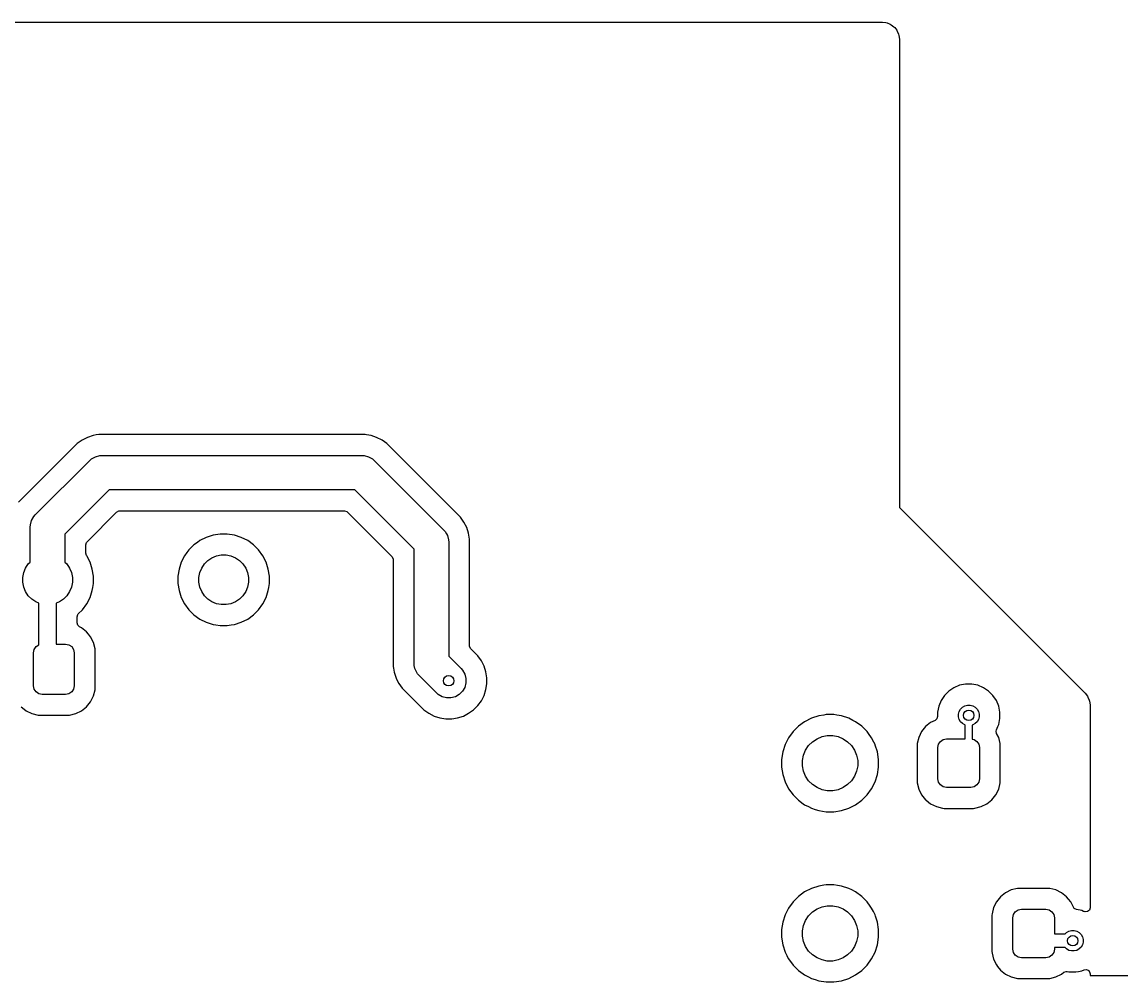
# Model space of a CAD drawing. Header units: inches. Extents: x 1.32 to 5.22, y -7.01 to -1.14.
# Drawn here: x 2.626 to 3.875, y -2.232 to -1.142 of the extents above; entities that cross this region are included whole.
import ezdxf

# ---------------------------------------------------------------- set-up
doc = ezdxf.new("R2010")
doc.units = ezdxf.units.IN
doc.header["$MEASUREMENT"] = 0
doc.layers.add('B.Cu', color=153, linetype='CONTINUOUS', true_color=0x4d7fc4)

msp = doc.modelspace()

# ---------------------------------------------------------------- linework, layer by layer
at = {"layer": 'B.Cu', "linetype": 'CONTINUOUS'}
for p, q in [((2.4411, -1.1418), (3.6022, -1.1418)), ((3.6022, -1.1418), (3.6028, -1.1418)), ((3.6028, -1.1418), (3.6068, -1.1423)), ((3.6068, -1.1423), (3.6081, -1.1426)), ((3.6081, -1.1426), (3.6116, -1.1441)), ((3.6116, -1.1441), (3.6127, -1.1448)), ((3.6127, -1.1448), (3.6158, -1.1471)), ((3.6158, -1.1471), (3.6167, -1.148)), ((3.6167, -1.148), (3.619, -1.1511)), ((3.619, -1.1511), (3.6197, -1.1522)), ((3.6197, -1.1522), (3.6211, -1.1557)), ((3.6211, -1.1557), (3.6215, -1.157)), ((3.6215, -1.157), (3.622, -1.1611)), ((3.622, -1.1611), (3.622, -1.1617)), ((3.622, -1.1617), (3.622, -1.6929)), ((2.7064, -1.6113), (2.6999, -1.6134)), ((2.7098, -1.6107), (2.7064, -1.6113)), ((2.7131, -1.6102), (2.7098, -1.6107)), ((2.7199, -1.6102), (2.7131, -1.6102)), ((3.0152, -1.6102), (2.7199, -1.6102)), ((3.0168, -1.6105), (3.0152, -1.6102)), ((3.022, -1.6113), (3.0168, -1.6105)), ((3.0284, -1.6134), (3.022, -1.6113)), ((3.022, -1.6113), (3.022, -1.6113)), ((3.022, -1.6113), (3.022, -1.6113)), ((2.6883, -1.6205), (2.6217, -1.6871)), ((2.6907, -1.6188), (2.6883, -1.6205)), ((2.6883, -1.6205), (2.6883, -1.6205)), ((2.6883, -1.6205), (2.6883, -1.6205)), ((2.6938, -1.6165), (2.6907, -1.6188)), ((2.6999, -1.6134), (2.6938, -1.6165)), ((3.0345, -1.6165), (3.0284, -1.6134)), ((3.04, -1.6205), (3.0345, -1.6165)), ((3.1188, -1.6992), (3.04, -1.6205)), ((2.7046, -1.6379), (2.709, -1.6354)), ((2.709, -1.6354), (2.714, -1.634)), ((2.714, -1.634), (2.7165, -1.6339)), ((2.714, -1.634), (2.714, -1.634)), ((2.7165, -1.6339), (3.0118, -1.6339)), ((3.0118, -1.6339), (3.0144, -1.634)), ((3.0144, -1.634), (3.0144, -1.634)), ((3.0144, -1.634), (3.0193, -1.6354)), ((3.0193, -1.6354), (3.0238, -1.6379)), ((2.6408, -1.7014), (2.7026, -1.6396)), ((2.7026, -1.6396), (2.7046, -1.6379)), ((2.7046, -1.6379), (2.7046, -1.6379)), ((3.0238, -1.6379), (3.0238, -1.6379)), ((3.0238, -1.6379), (3.0257, -1.6396)), ((3.0257, -1.6396), (3.1045, -1.7184)), ((2.7247, -1.6732), (2.6744, -1.7235)), ((3.0037, -1.6732), (2.7247, -1.6732)), ((3.0709, -1.7404), (3.0037, -1.6732)), ((2.6995, -1.7319), (2.7331, -1.6983)), ((2.7331, -1.6983), (2.7355, -1.697)), ((2.7355, -1.697), (2.7365, -1.6969)), ((2.7365, -1.6969), (2.9918, -1.6969)), ((2.9918, -1.6969), (2.9945, -1.6976)), ((2.9945, -1.6976), (2.9953, -1.6983)), ((2.9953, -1.6983), (3.0458, -1.7488)), ((3.622, -1.6929), (3.8326, -1.9035)), ((2.6352, -1.7128), (2.6365, -1.7078)), ((2.6365, -1.7078), (2.6391, -1.7034)), ((2.6391, -1.7034), (2.6408, -1.7014)), ((2.6391, -1.7034), (2.6391, -1.7034)), ((3.1236, -1.7041), (3.1188, -1.6992)), ((3.1276, -1.7096), (3.1236, -1.7041)), ((3.1307, -1.7157), (3.1276, -1.7096)), ((2.635, -1.7154), (2.6352, -1.7128)), ((2.635, -1.755), (2.635, -1.7154)), ((2.6352, -1.7128), (2.6352, -1.7128)), ((2.6744, -1.7235), (2.6744, -1.755)), ((2.8506, -1.7232), (2.8426, -1.7245)), ((2.8588, -1.7232), (2.8506, -1.7232)), ((2.8506, -1.7232), (2.8506, -1.7232)), ((2.8669, -1.7245), (2.8588, -1.7232)), ((2.8588, -1.7232), (2.8588, -1.7232)), ((3.1045, -1.7184), (3.1062, -1.7203)), ((3.1062, -1.7203), (3.1062, -1.7203)), ((3.1062, -1.7203), (3.1077, -1.7229)), ((3.1077, -1.7229), (3.1087, -1.7248)), ((3.1328, -1.7221), (3.1307, -1.7157)), ((3.1339, -1.7289), (3.1328, -1.7221)), ((3.1328, -1.7221), (3.1328, -1.7221)), ((2.6981, -1.7353), (2.6988, -1.7327)), ((2.6981, -1.7448), (2.6981, -1.7353)), ((2.6988, -1.7327), (2.6995, -1.7319)), ((2.8209, -1.7355), (2.8151, -1.7413)), ((2.8248, -1.7327), (2.8209, -1.7355)), ((2.8209, -1.7355), (2.8209, -1.7355)), ((2.8209, -1.7355), (2.8209, -1.7355)), ((2.8275, -1.7307), (2.8248, -1.7327)), ((2.8348, -1.727), (2.8275, -1.7307)), ((2.8426, -1.7245), (2.8348, -1.727)), ((2.8747, -1.727), (2.8669, -1.7245)), ((2.8669, -1.7245), (2.8669, -1.7245)), ((2.8669, -1.7245), (2.8669, -1.7245)), ((2.882, -1.7307), (2.8747, -1.727)), ((2.8886, -1.7355), (2.882, -1.7307)), ((2.8944, -1.7413), (2.8886, -1.7355)), ((3.1087, -1.7248), (3.1101, -1.7297)), ((3.1101, -1.7297), (3.1101, -1.7297)), ((3.1101, -1.7297), (3.1102, -1.7323)), ((3.1102, -1.7323), (3.1102, -1.8619)), ((3.1339, -1.8501), (3.1339, -1.7289)), ((2.6981, -1.7451), (2.6981, -1.7448)), ((2.699, -1.7477), (2.6981, -1.7451)), ((2.6992, -1.7479), (2.699, -1.7477)), ((2.7029, -1.7552), (2.6992, -1.7479)), ((2.6992, -1.7479), (2.6992, -1.7479)), ((2.8103, -1.7479), (2.8065, -1.7552)), ((2.813, -1.7442), (2.8103, -1.7479)), ((2.8151, -1.7413), (2.813, -1.7442)), ((2.8151, -1.7413), (2.8151, -1.7413)), ((2.8151, -1.7413), (2.8151, -1.7413)), ((2.8414, -1.7502), (2.8465, -1.7481)), ((2.8465, -1.7481), (2.8519, -1.747)), ((2.8519, -1.747), (2.8575, -1.747)), ((2.8575, -1.747), (2.863, -1.7481)), ((2.863, -1.7481), (2.8681, -1.7502)), ((2.8992, -1.7479), (2.8944, -1.7413)), ((2.9029, -1.7552), (2.8992, -1.7479)), ((3.0458, -1.7488), (3.0471, -1.7512)), ((3.0709, -1.8701), (3.0709, -1.7404)), ((2.6297, -1.7618), (2.6328, -1.7572)), ((2.6328, -1.7572), (2.635, -1.755)), ((2.6744, -1.755), (2.6766, -1.7572)), ((2.6766, -1.7572), (2.6797, -1.7618)), ((2.7054, -1.763), (2.7029, -1.7552)), ((2.8065, -1.7552), (2.804, -1.763)), ((2.8297, -1.7618), (2.8328, -1.7572)), ((2.8328, -1.7572), (2.8367, -1.7533)), ((2.8367, -1.7533), (2.8414, -1.7502)), ((2.8681, -1.7502), (2.8727, -1.7533)), ((2.8727, -1.7533), (2.8766, -1.7572)), ((2.8766, -1.7572), (2.8797, -1.7618)), ((2.9054, -1.763), (2.9029, -1.7552)), ((3.0471, -1.7512), (3.0472, -1.7523)), ((3.0472, -1.7523), (3.0472, -1.8667)), ((2.6265, -1.7724), (2.6276, -1.767)), ((2.6265, -1.778), (2.6265, -1.7724)), ((2.6276, -1.767), (2.6297, -1.7618)), ((2.6797, -1.7618), (2.6819, -1.767)), ((2.6819, -1.767), (2.6829, -1.7724)), ((2.6829, -1.7724), (2.6829, -1.778)), ((2.7067, -1.7711), (2.7054, -1.763)), ((2.7054, -1.763), (2.7054, -1.763)), ((2.7067, -1.7793), (2.7067, -1.7711)), ((2.804, -1.763), (2.8027, -1.7711)), ((2.8027, -1.7711), (2.8027, -1.7793)), ((2.8265, -1.7724), (2.8276, -1.767)), ((2.8265, -1.778), (2.8265, -1.7724)), ((2.8276, -1.767), (2.8297, -1.7618)), ((2.8797, -1.7618), (2.8819, -1.767)), ((2.8819, -1.767), (2.8829, -1.7724)), ((2.8829, -1.7724), (2.8829, -1.778)), ((2.9067, -1.7711), (2.9054, -1.763)), ((2.9054, -1.763), (2.9054, -1.763)), ((2.9067, -1.7793), (2.9067, -1.7711)), ((2.6276, -1.7834), (2.6265, -1.778)), ((2.6297, -1.7886), (2.6276, -1.7834)), ((2.6819, -1.7834), (2.6797, -1.7886)), ((2.6829, -1.778), (2.6819, -1.7834)), ((2.7054, -1.7874), (2.706, -1.7838)), ((2.706, -1.7838), (2.7067, -1.7793)), ((2.8027, -1.7793), (2.804, -1.7874)), ((2.8276, -1.7834), (2.8265, -1.778)), ((2.8297, -1.7886), (2.8276, -1.7834)), ((2.8819, -1.7834), (2.8797, -1.7886)), ((2.8829, -1.778), (2.8819, -1.7834)), ((2.9054, -1.7874), (2.906, -1.7838)), ((2.906, -1.7838), (2.9067, -1.7793)), ((2.6328, -1.7932), (2.6297, -1.7886)), ((2.6367, -1.7971), (2.6328, -1.7932)), ((2.6414, -1.8002), (2.6367, -1.7971)), ((2.6727, -1.7971), (2.6681, -1.8002)), ((2.6766, -1.7932), (2.6727, -1.7971)), ((2.6797, -1.7886), (2.6766, -1.7932)), ((2.6992, -1.8024), (2.7029, -1.7952)), ((2.7029, -1.7952), (2.7054, -1.7874)), ((2.804, -1.7874), (2.804, -1.7874)), ((2.804, -1.7874), (2.8065, -1.7952)), ((2.8065, -1.7952), (2.8103, -1.8024)), ((2.8328, -1.7932), (2.8297, -1.7886)), ((2.8367, -1.7971), (2.8328, -1.7932)), ((2.8414, -1.8002), (2.8367, -1.7971)), ((2.8727, -1.7971), (2.8681, -1.8002)), ((2.8766, -1.7932), (2.8727, -1.7971)), ((2.8797, -1.7886), (2.8766, -1.7932)), ((2.8992, -1.8024), (2.9029, -1.7952)), ((2.9029, -1.7952), (2.9054, -1.7874)), ((2.6449, -1.8017), (2.6414, -1.8002)), ((2.6449, -1.849), (2.6449, -1.8017)), ((2.6681, -1.8002), (2.6646, -1.8017)), ((2.6646, -1.8017), (2.6646, -1.8482)), ((2.6896, -1.8138), (2.6944, -1.8091)), ((2.6944, -1.8091), (2.6992, -1.8024)), ((2.8103, -1.8024), (2.8151, -1.8091)), ((2.8151, -1.8091), (2.8209, -1.8149)), ((2.8465, -1.8023), (2.8414, -1.8002)), ((2.8519, -1.8034), (2.8465, -1.8023)), ((2.8575, -1.8034), (2.8519, -1.8034)), ((2.863, -1.8023), (2.8575, -1.8034)), ((2.8681, -1.8002), (2.863, -1.8023)), ((2.8886, -1.8149), (2.8944, -1.8091)), ((2.8944, -1.8091), (2.8992, -1.8024)), ((2.6882, -1.8173), (2.689, -1.8146)), ((2.6882, -1.8241), (2.6882, -1.8173)), ((2.689, -1.8146), (2.6896, -1.8138)), ((2.8209, -1.8149), (2.8275, -1.8197)), ((2.8275, -1.8197), (2.8348, -1.8234)), ((2.8348, -1.8234), (2.8426, -1.8259)), ((2.8669, -1.8259), (2.8747, -1.8234)), ((2.8747, -1.8234), (2.882, -1.8197)), ((2.882, -1.8197), (2.8886, -1.8149)), ((2.6889, -1.8266), (2.6882, -1.8241)), ((2.6909, -1.8285), (2.6889, -1.8266)), ((2.6933, -1.8297), (2.6909, -1.8285)), ((2.699, -1.8343), (2.6933, -1.8297)), ((2.7012, -1.837), (2.699, -1.8343)), ((2.8426, -1.8259), (2.8456, -1.8264)), ((2.8456, -1.8264), (2.8506, -1.8272)), ((2.8506, -1.8272), (2.8506, -1.8272)), ((2.8506, -1.8272), (2.8588, -1.8272)), ((2.8588, -1.8272), (2.8633, -1.8265)), ((2.8633, -1.8265), (2.8669, -1.8259)), ((2.6646, -1.8482), (2.6752, -1.8482)), ((2.6752, -1.8482), (2.679, -1.849)), ((2.7036, -1.8399), (2.7012, -1.837)), ((2.7068, -1.8465), (2.7036, -1.8399)), ((2.7086, -1.8535), (2.7068, -1.8465)), ((2.6388, -1.8581), (2.6395, -1.8543)), ((2.6388, -1.8955), (2.6388, -1.8581)), ((2.6395, -1.8543), (2.6417, -1.8511)), ((2.6417, -1.8511), (2.6449, -1.849)), ((2.6449, -1.849), (2.6449, -1.849)), ((2.679, -1.849), (2.6822, -1.8511)), ((2.6822, -1.8511), (2.6843, -1.8543)), ((2.6843, -1.8543), (2.685, -1.8581)), ((2.685, -1.8581), (2.685, -1.8955)), ((2.7087, -1.8552), (2.7086, -1.8535)), ((2.7087, -1.8984), (2.7087, -1.8552)), ((3.134, -1.8511), (3.1339, -1.8501)), ((3.1353, -1.8536), (3.134, -1.8511)), ((3.1433, -1.8615), (3.1353, -1.8536)), ((3.0472, -1.8667), (3.0472, -1.8735)), ((3.0472, -1.8735), (3.0475, -1.8754)), ((3.071, -1.8726), (3.0709, -1.8701)), ((3.0719, -1.876), (3.071, -1.8726)), ((3.071, -1.8726), (3.071, -1.8726)), ((3.1102, -1.8619), (3.1242, -1.8758)), ((3.1473, -1.8671), (3.1433, -1.8615)), ((3.1504, -1.8731), (3.1473, -1.8671)), ((3.1525, -1.8796), (3.1504, -1.8731)), ((3.0475, -1.8754), (3.0483, -1.8802)), ((3.0483, -1.8802), (3.0504, -1.8867)), ((3.0724, -1.8776), (3.0719, -1.876)), ((3.0749, -1.8821), (3.0724, -1.8776)), ((3.0766, -1.884), (3.0749, -1.8821)), ((3.0749, -1.8821), (3.0749, -1.8821)), ((3.0963, -1.9037), (3.0766, -1.884)), ((3.1242, -1.8758), (3.1259, -1.8778)), ((3.1259, -1.8778), (3.1284, -1.8822)), ((3.1284, -1.8822), (3.1298, -1.8872)), ((3.1536, -1.8864), (3.1525, -1.8796)), ((2.6395, -1.8992), (2.6388, -1.8955)), ((2.685, -1.8955), (2.6843, -1.8992)), ((2.7086, -1.9), (2.7087, -1.8984)), ((3.0504, -1.8867), (3.0534, -1.8927)), ((3.0534, -1.8927), (3.0535, -1.8928)), ((3.0535, -1.8928), (3.0575, -1.8983)), ((3.0575, -1.8983), (3.082, -1.9228)), ((3.1284, -1.8973), (3.1259, -1.9017)), ((3.1298, -1.8923), (3.1284, -1.8973)), ((3.1298, -1.8872), (3.1298, -1.8923)), ((3.1525, -1.8999), (3.1536, -1.8932)), ((3.1536, -1.8932), (3.1536, -1.8864)), ((3.684, -1.8977), (3.6782, -1.9016)), ((3.6904, -1.895), (3.684, -1.8977)), ((3.684, -1.8977), (3.684, -1.8977)), ((3.6973, -1.8937), (3.6904, -1.895)), ((3.6904, -1.895), (3.6904, -1.895)), ((3.7043, -1.8937), (3.6973, -1.8937)), ((3.6973, -1.8937), (3.6973, -1.8937)), ((3.7111, -1.895), (3.7043, -1.8937)), ((3.7043, -1.8937), (3.7043, -1.8937)), ((3.7176, -1.8977), (3.7111, -1.895)), ((3.7111, -1.895), (3.7111, -1.895)), ((3.7234, -1.9016), (3.7176, -1.8977)), ((3.7176, -1.8977), (3.7176, -1.8977)), ((2.6417, -1.9024), (2.6395, -1.8992)), ((2.6449, -1.9046), (2.6417, -1.9024)), ((2.6486, -1.9053), (2.6449, -1.9046)), ((2.6752, -1.9053), (2.6486, -1.9053)), ((2.679, -1.9046), (2.6752, -1.9053)), ((2.6822, -1.9024), (2.679, -1.9046)), ((2.6843, -1.8992), (2.6822, -1.9024)), ((2.7036, -1.9136), (2.7068, -1.9071)), ((2.7068, -1.9071), (2.7086, -1.9)), ((3.0983, -1.9054), (3.0963, -1.9037)), ((3.1027, -1.908), (3.0983, -1.9054)), ((3.1077, -1.9093), (3.1027, -1.908)), ((3.1128, -1.9093), (3.1077, -1.9093)), ((3.1178, -1.908), (3.1128, -1.9093)), ((3.1222, -1.9054), (3.1178, -1.908)), ((3.1259, -1.9017), (3.1222, -1.9054)), ((3.1473, -1.9125), (3.1504, -1.9064)), ((3.1504, -1.9064), (3.1525, -1.8999)), ((3.6732, -1.9065), (3.6694, -1.9123)), ((3.6782, -1.9016), (3.6732, -1.9065)), ((3.6732, -1.9065), (3.6732, -1.9065)), ((3.6782, -1.9016), (3.6782, -1.9016)), ((3.7283, -1.9065), (3.7234, -1.9016)), ((3.7234, -1.9016), (3.7234, -1.9016)), ((3.7322, -1.9123), (3.7283, -1.9065)), ((3.7283, -1.9065), (3.7283, -1.9065)), ((3.8326, -1.9035), (3.833, -1.9039)), ((3.833, -1.9039), (3.8356, -1.9073)), ((3.8356, -1.9073), (3.8362, -1.9084)), ((3.8362, -1.9084), (3.8377, -1.9119)), ((2.6248, -1.9193), (2.628, -1.9219)), ((2.628, -1.9219), (2.6305, -1.9239)), ((2.6933, -1.9239), (2.699, -1.9193)), ((2.699, -1.9193), (2.7036, -1.9136)), ((3.082, -1.9228), (3.0875, -1.9268)), ((3.1329, -1.9268), (3.1385, -1.9228)), ((3.1385, -1.9228), (3.1433, -1.918)), ((3.1433, -1.918), (3.1473, -1.9125)), ((3.6667, -1.9188), (3.6653, -1.9256)), ((3.6694, -1.9123), (3.6667, -1.9188)), ((3.6667, -1.9188), (3.6667, -1.9188)), ((3.6694, -1.9123), (3.6694, -1.9123)), ((3.6899, -1.9246), (3.6914, -1.9219)), ((3.6914, -1.9219), (3.6936, -1.9198)), ((3.6936, -1.9198), (3.6963, -1.9182)), ((3.6963, -1.9182), (3.6992, -1.9174)), ((3.6992, -1.9174), (3.7023, -1.9174)), ((3.7023, -1.9174), (3.7053, -1.9182)), ((3.7053, -1.9182), (3.708, -1.9198)), ((3.708, -1.9198), (3.7102, -1.9219)), ((3.7102, -1.9219), (3.7117, -1.9246)), ((3.7349, -1.9188), (3.7322, -1.9123)), ((3.7322, -1.9123), (3.7322, -1.9123)), ((3.7362, -1.9256), (3.7349, -1.9188)), ((3.7349, -1.9188), (3.7349, -1.9188)), ((3.8377, -1.9119), (3.838, -1.9131)), ((3.838, -1.9131), (3.8385, -1.9173)), ((3.8385, -1.9173), (3.8386, -1.9179)), ((3.8386, -1.9179), (3.8386, -2.1475)), ((2.6305, -1.9239), (2.637, -1.9271)), ((2.637, -1.9271), (2.6441, -1.9288)), ((2.6441, -1.9288), (2.6441, -1.9288)), ((2.6441, -1.9288), (2.6441, -1.9288)), ((2.6441, -1.9288), (2.6457, -1.929)), ((2.6457, -1.929), (2.6457, -1.929)), ((2.6457, -1.929), (2.6781, -1.929)), ((2.6781, -1.929), (2.6797, -1.9288)), ((2.6781, -1.929), (2.6781, -1.929)), ((2.6797, -1.9288), (2.6868, -1.9271)), ((2.6868, -1.9271), (2.6933, -1.9239)), ((3.0875, -1.9268), (3.0936, -1.9299)), ((3.0936, -1.9299), (3.1001, -1.932)), ((3.1001, -1.932), (3.1068, -1.9331)), ((3.1068, -1.9331), (3.1068, -1.9331)), ((3.1068, -1.9331), (3.1136, -1.9331)), ((3.1136, -1.9331), (3.1204, -1.932)), ((3.1136, -1.9331), (3.1136, -1.9331)), ((3.1204, -1.932), (3.1269, -1.9299)), ((3.1269, -1.9299), (3.1329, -1.9268)), ((3.5221, -1.9324), (3.5144, -1.9363)), ((3.5304, -1.9297), (3.5221, -1.9324)), ((3.5221, -1.9324), (3.5221, -1.9324)), ((3.5361, -1.9288), (3.5304, -1.9297)), ((3.539, -1.9283), (3.5361, -1.9288)), ((3.5476, -1.9283), (3.539, -1.9283)), ((3.5509, -1.9288), (3.5476, -1.9283)), ((3.5562, -1.9297), (3.5509, -1.9288)), ((3.5645, -1.9324), (3.5562, -1.9297)), ((3.5693, -1.9348), (3.5645, -1.9324)), ((3.5645, -1.9324), (3.5645, -1.9324)), ((3.5722, -1.9363), (3.5693, -1.9348)), ((3.6626, -1.9348), (3.6575, -1.9374)), ((3.6646, -1.9331), (3.6626, -1.9348)), ((3.6653, -1.9304), (3.6646, -1.9331)), ((3.6653, -1.9256), (3.6653, -1.9304)), ((3.6891, -1.9276), (3.6899, -1.9246)), ((3.6891, -1.9307), (3.6891, -1.9276)), ((3.6899, -1.9337), (3.6891, -1.9307)), ((3.6914, -1.9363), (3.6899, -1.9337)), ((3.7117, -1.9337), (3.7102, -1.9363)), ((3.7117, -1.9246), (3.7125, -1.9276)), ((3.7125, -1.9307), (3.7117, -1.9337)), ((3.7125, -1.9276), (3.7125, -1.9307)), ((3.7353, -1.9374), (3.7362, -1.9326)), ((3.7362, -1.9326), (3.7362, -1.9256)), ((3.7362, -1.9256), (3.7362, -1.9256)), ((3.7362, -1.9326), (3.7362, -1.9326)), ((3.5013, -1.9475), (3.4961, -1.9546)), ((3.5074, -1.9414), (3.5013, -1.9475)), ((3.5013, -1.9475), (3.5013, -1.9475)), ((3.5144, -1.9363), (3.5074, -1.9414)), ((3.5074, -1.9414), (3.5074, -1.9414)), ((3.5792, -1.9414), (3.5722, -1.9363)), ((3.5722, -1.9363), (3.5722, -1.9363)), ((3.5722, -1.9363), (3.5722, -1.9363)), ((3.5854, -1.9475), (3.5792, -1.9414)), ((3.5792, -1.9414), (3.5792, -1.9414)), ((3.5868, -1.9496), (3.5854, -1.9475)), ((3.5854, -1.9475), (3.5854, -1.9475)), ((3.6472, -1.9476), (3.644, -1.9541)), ((3.6518, -1.9419), (3.6472, -1.9476)), ((3.6575, -1.9374), (3.6518, -1.9419)), ((3.6936, -1.9385), (3.6914, -1.9363)), ((3.6963, -1.94), (3.6936, -1.9385)), ((3.6969, -1.9402), (3.6963, -1.94)), ((3.6969, -1.9559), (3.6969, -1.9402)), ((3.7053, -1.94), (3.7047, -1.9402)), ((3.7047, -1.9402), (3.7047, -1.9562)), ((3.708, -1.9385), (3.7053, -1.94)), ((3.7102, -1.9363), (3.708, -1.9385)), ((3.732, -1.9469), (3.7324, -1.9455)), ((3.7325, -1.9496), (3.732, -1.9469)), ((3.7324, -1.9455), (3.734, -1.9416)), ((3.734, -1.9416), (3.7349, -1.9395)), ((3.7349, -1.9395), (3.7353, -1.9374)), ((3.4961, -1.9546), (3.4922, -1.9623)), ((3.519, -1.9635), (3.5233, -1.9591)), ((3.5233, -1.9591), (3.5285, -1.9557)), ((3.5285, -1.9557), (3.5342, -1.9533)), ((3.5342, -1.9533), (3.5402, -1.9521)), ((3.5402, -1.9521), (3.5464, -1.9521)), ((3.5464, -1.9521), (3.5524, -1.9533)), ((3.5524, -1.9533), (3.5582, -1.9557)), ((3.5582, -1.9557), (3.5633, -1.9591)), ((3.5633, -1.9591), (3.5677, -1.9635)), ((3.5905, -1.9546), (3.5868, -1.9496)), ((3.593, -1.9596), (3.5905, -1.9546)), ((3.5944, -1.9623), (3.593, -1.9596)), ((3.6422, -1.9612), (3.6421, -1.9628)), ((3.644, -1.9541), (3.6422, -1.9612)), ((3.644, -1.9541), (3.644, -1.9541)), ((3.6665, -1.962), (3.6686, -1.9588)), ((3.6686, -1.9588), (3.6718, -1.9567)), ((3.6718, -1.9567), (3.6756, -1.9559)), ((3.6756, -1.9559), (3.6969, -1.9559)), ((3.7047, -1.9562), (3.7069, -1.9567)), ((3.7069, -1.9567), (3.7101, -1.9588)), ((3.7101, -1.9588), (3.7122, -1.962)), ((3.7348, -1.9541), (3.7325, -1.9496)), ((3.7365, -1.9612), (3.7348, -1.9541)), ((3.7366, -1.9628), (3.7365, -1.9612)), ((3.4895, -1.9706), (3.4882, -1.9791)), ((3.4922, -1.9623), (3.4895, -1.9706)), ((3.4922, -1.9623), (3.4922, -1.9623)), ((3.5132, -1.9743), (3.5155, -1.9686)), ((3.5155, -1.9686), (3.519, -1.9635)), ((3.5677, -1.9635), (3.5711, -1.9686)), ((3.5711, -1.9686), (3.5734, -1.9743)), ((3.5944, -1.9623), (3.5944, -1.9623)), ((3.5946, -1.9628), (3.5944, -1.9623)), ((3.5947, -1.9631), (3.5946, -1.9628)), ((3.5971, -1.9706), (3.5947, -1.9631)), ((3.5984, -1.9791), (3.5971, -1.9706)), ((3.6421, -1.9628), (3.6421, -2.0041)), ((3.6657, -1.9657), (3.6665, -1.962)), ((3.6657, -2.0012), (3.6657, -1.9657)), ((3.7122, -1.962), (3.713, -1.9657)), ((3.713, -1.9657), (3.713, -2.0012)), ((3.7366, -2.0041), (3.7366, -1.9628)), ((3.4882, -1.9791), (3.4882, -1.9878)), ((3.512, -1.9804), (3.5132, -1.9743)), ((3.512, -1.9866), (3.512, -1.9804)), ((3.5734, -1.9743), (3.5747, -1.9804)), ((3.5747, -1.9804), (3.5747, -1.9866)), ((3.5984, -1.9878), (3.5984, -1.9791)), ((3.4882, -1.9878), (3.4895, -1.9964)), ((3.4895, -1.9964), (3.4922, -2.0046)), ((3.5132, -1.9926), (3.512, -1.9866)), ((3.5155, -1.9983), (3.5132, -1.9926)), ((3.519, -2.0034), (3.5155, -1.9983)), ((3.5711, -1.9983), (3.5677, -2.0034)), ((3.5734, -1.9926), (3.5711, -1.9983)), ((3.5747, -1.9866), (3.5734, -1.9926)), ((3.5944, -2.0046), (3.5971, -1.9964)), ((3.5971, -1.9964), (3.5984, -1.9878)), ((3.4922, -2.0046), (3.4922, -2.0046)), ((3.4922, -2.0046), (3.4961, -2.0124)), ((3.5233, -2.0078), (3.519, -2.0034)), ((3.5285, -2.0112), (3.5233, -2.0078)), ((3.5633, -2.0078), (3.5582, -2.0112)), ((3.5677, -2.0034), (3.5633, -2.0078)), ((3.5905, -2.0124), (3.5944, -2.0046)), ((3.6421, -2.0041), (3.6422, -2.0057)), ((3.6422, -2.0057), (3.644, -2.0128)), ((3.6665, -2.0049), (3.6657, -2.0012)), ((3.6686, -2.0081), (3.6665, -2.0049)), ((3.6718, -2.0103), (3.6686, -2.0081)), ((3.6756, -2.011), (3.6718, -2.0103)), ((3.7031, -2.011), (3.6756, -2.011)), ((3.7069, -2.0103), (3.7031, -2.011)), ((3.7101, -2.0081), (3.7069, -2.0103)), ((3.7122, -2.0049), (3.7101, -2.0081)), ((3.713, -2.0012), (3.7122, -2.0049)), ((3.7348, -2.0128), (3.7365, -2.0057)), ((3.7365, -2.0057), (3.7366, -2.0041)), ((3.4961, -2.0124), (3.5013, -2.0194)), ((3.5013, -2.0194), (3.5013, -2.0194)), ((3.5013, -2.0194), (3.5074, -2.0255)), ((3.5342, -2.0136), (3.5285, -2.0112)), ((3.5402, -2.0148), (3.5342, -2.0136)), ((3.5464, -2.0148), (3.5402, -2.0148)), ((3.5524, -2.0136), (3.5464, -2.0148)), ((3.5582, -2.0112), (3.5524, -2.0136)), ((3.5792, -2.0255), (3.5854, -2.0194)), ((3.5854, -2.0194), (3.5905, -2.0124)), ((3.644, -2.0128), (3.644, -2.0128)), ((3.644, -2.0128), (3.6472, -2.0193)), ((3.6472, -2.0193), (3.6472, -2.0193)), ((3.6472, -2.0193), (3.6472, -2.0193)), ((3.6472, -2.0193), (3.6473, -2.0194)), ((3.6473, -2.0194), (3.6518, -2.025)), ((3.727, -2.025), (3.7315, -2.0193)), ((3.7315, -2.0193), (3.7348, -2.0128)), ((3.5074, -2.0255), (3.5074, -2.0255)), ((3.5074, -2.0255), (3.5129, -2.0296)), ((3.5129, -2.0296), (3.5144, -2.0306)), ((3.5144, -2.0306), (3.5187, -2.0328)), ((3.5187, -2.0328), (3.5221, -2.0346)), ((3.5221, -2.0346), (3.5221, -2.0346)), ((3.5221, -2.0346), (3.5263, -2.0359)), ((3.5263, -2.0359), (3.5304, -2.0372)), ((3.5562, -2.0372), (3.5645, -2.0346)), ((3.5645, -2.0346), (3.5722, -2.0306)), ((3.5722, -2.0306), (3.5792, -2.0255)), ((3.6518, -2.025), (3.6524, -2.0255)), ((3.6524, -2.0255), (3.6575, -2.0296)), ((3.6575, -2.0296), (3.664, -2.0328)), ((3.664, -2.0328), (3.671, -2.0346)), ((3.671, -2.0346), (3.671, -2.0346)), ((3.671, -2.0346), (3.671, -2.0346)), ((3.671, -2.0346), (3.6727, -2.0347)), ((3.6727, -2.0347), (3.6727, -2.0347)), ((3.6727, -2.0347), (3.7061, -2.0347)), ((3.7061, -2.0347), (3.7077, -2.0346)), ((3.7061, -2.0347), (3.7061, -2.0347)), ((3.7077, -2.0346), (3.7148, -2.0328)), ((3.7148, -2.0328), (3.7213, -2.0296)), ((3.7213, -2.0296), (3.727, -2.025)), ((3.5304, -2.0372), (3.539, -2.0386)), ((3.539, -2.0386), (3.539, -2.0386)), ((3.539, -2.0386), (3.5476, -2.0386)), ((3.5476, -2.0386), (3.5562, -2.0372)), ((3.5476, -2.0386), (3.5476, -2.0386)), ((3.5304, -2.123), (3.5221, -2.1257)), ((3.5361, -2.1221), (3.5304, -2.123)), ((3.539, -2.1216), (3.5361, -2.1221)), ((3.5476, -2.1216), (3.539, -2.1216)), ((3.5519, -2.1223), (3.5476, -2.1216)), ((3.5562, -2.123), (3.5519, -2.1223)), ((3.5645, -2.1257), (3.5562, -2.123)), ((3.5074, -2.1347), (3.5013, -2.1409)), ((3.5144, -2.1296), (3.5074, -2.1347)), ((3.5074, -2.1347), (3.5074, -2.1347)), ((3.5221, -2.1257), (3.5144, -2.1296)), ((3.5221, -2.1257), (3.5221, -2.1257)), ((3.5679, -2.1274), (3.5645, -2.1257)), ((3.5645, -2.1257), (3.5645, -2.1257)), ((3.5722, -2.1296), (3.5679, -2.1274)), ((3.5792, -2.1347), (3.5722, -2.1296)), ((3.5722, -2.1296), (3.5722, -2.1296)), ((3.5722, -2.1296), (3.5722, -2.1296)), ((3.5854, -2.1409), (3.5792, -2.1347)), ((3.5792, -2.1347), (3.5792, -2.1347)), ((3.7368, -2.1352), (3.7323, -2.1409)), ((3.7425, -2.1307), (3.7368, -2.1352)), ((3.749, -2.1274), (3.7425, -2.1307)), ((3.7561, -2.1257), (3.749, -2.1274)), ((3.749, -2.1274), (3.749, -2.1274)), ((3.7573, -2.1256), (3.7561, -2.1257)), ((3.7577, -2.1256), (3.7573, -2.1256)), ((3.7911, -2.1256), (3.7577, -2.1256)), ((3.7915, -2.1256), (3.7911, -2.1256)), ((3.7927, -2.1257), (3.7915, -2.1256)), ((3.7998, -2.1274), (3.7927, -2.1257)), ((3.7927, -2.1257), (3.7927, -2.1257)), ((3.8063, -2.1307), (3.7998, -2.1274)), ((3.7998, -2.1274), (3.7998, -2.1274)), ((3.808, -2.132), (3.8063, -2.1307)), ((3.8063, -2.1307), (3.8063, -2.1307)), ((3.8063, -2.1307), (3.8063, -2.1307)), ((3.812, -2.1352), (3.808, -2.132)), ((3.8141, -2.1379), (3.812, -2.1352)), ((3.4961, -2.1479), (3.4922, -2.1556)), ((3.5013, -2.1409), (3.4961, -2.1479)), ((3.5013, -2.1409), (3.5013, -2.1409)), ((3.5285, -2.149), (3.5342, -2.1466)), ((3.5342, -2.1466), (3.5402, -2.1454)), ((3.5402, -2.1454), (3.5464, -2.1454)), ((3.5464, -2.1454), (3.5524, -2.1466)), ((3.5524, -2.1466), (3.5582, -2.149)), ((3.5889, -2.1457), (3.5854, -2.1409)), ((3.5854, -2.1409), (3.5854, -2.1409)), ((3.5905, -2.1479), (3.5889, -2.1457)), ((3.5925, -2.152), (3.5905, -2.1479)), ((3.729, -2.1474), (3.7273, -2.1545)), ((3.7323, -2.1409), (3.729, -2.1474)), ((3.729, -2.1474), (3.729, -2.1474)), ((3.8166, -2.1409), (3.8141, -2.1379)), ((3.8196, -2.1471), (3.8166, -2.1409)), ((3.8166, -2.1409), (3.8166, -2.1409)), ((3.8166, -2.1409), (3.8166, -2.1409)), ((3.8206, -2.1484), (3.8196, -2.1471)), ((3.8231, -2.1497), (3.8206, -2.1484)), ((3.8386, -2.1475), (3.8378, -2.1502)), ((3.4922, -2.1556), (3.4895, -2.1639)), ((3.4922, -2.1556), (3.4922, -2.1556)), ((3.5155, -2.1619), (3.519, -2.1568)), ((3.519, -2.1568), (3.5233, -2.1524)), ((3.5233, -2.1524), (3.5285, -2.149)), ((3.5582, -2.149), (3.5633, -2.1524)), ((3.5633, -2.1524), (3.5677, -2.1568)), ((3.5677, -2.1568), (3.5711, -2.1619)), ((3.5944, -2.1556), (3.5925, -2.152)), ((3.5949, -2.157), (3.5944, -2.1556)), ((3.5944, -2.1556), (3.5944, -2.1556)), ((3.5971, -2.1639), (3.5949, -2.157)), ((3.7273, -2.1545), (3.7271, -2.1561)), ((3.7271, -2.1561), (3.7271, -2.1974)), ((3.7508, -2.1591), (3.7515, -2.1553)), ((3.7508, -2.1945), (3.7508, -2.1591)), ((3.7515, -2.1553), (3.7537, -2.1521)), ((3.7537, -2.1521), (3.7569, -2.15)), ((3.7569, -2.15), (3.7606, -2.1492)), ((3.7606, -2.1492), (3.7882, -2.1492)), ((3.7882, -2.1492), (3.792, -2.15)), ((3.792, -2.15), (3.7951, -2.1521)), ((3.7951, -2.1521), (3.7973, -2.1553)), ((3.7973, -2.1553), (3.798, -2.1591)), ((3.798, -2.1591), (3.798, -2.1772)), ((3.8292, -2.1509), (3.8231, -2.1497)), ((3.831, -2.1517), (3.8292, -2.1509)), ((3.8292, -2.1509), (3.8292, -2.1509)), ((3.8292, -2.1509), (3.8292, -2.1509)), ((3.8318, -2.152), (3.831, -2.1517)), ((3.833, -2.1523), (3.8318, -2.152)), ((3.8357, -2.152), (3.833, -2.1523)), ((3.8378, -2.1502), (3.8357, -2.152)), ((3.4895, -2.1639), (3.4882, -2.1724)), ((3.4882, -2.1724), (3.4882, -2.1811)), ((3.512, -2.1737), (3.5132, -2.1676)), ((3.5132, -2.1676), (3.5155, -2.1619)), ((3.5711, -2.1619), (3.5734, -2.1676)), ((3.5734, -2.1676), (3.5747, -2.1737)), ((3.5984, -2.1724), (3.5971, -2.1639)), ((3.5984, -2.1811), (3.5984, -2.1724)), ((3.8144, -2.1741), (3.8174, -2.1733)), ((3.8174, -2.1733), (3.8204, -2.1733)), ((3.8204, -2.1733), (3.8234, -2.1741)), ((3.4882, -2.1811), (3.4895, -2.1897)), ((3.512, -2.1799), (3.512, -2.1737)), ((3.5132, -2.1859), (3.512, -2.1799)), ((3.5155, -2.1916), (3.5132, -2.1859)), ((3.5734, -2.1859), (3.5711, -2.1916)), ((3.5747, -2.1799), (3.5734, -2.1859)), ((3.5747, -2.1737), (3.5747, -2.1799)), ((3.5971, -2.1897), (3.5984, -2.1811)), ((3.798, -2.1772), (3.8102, -2.1772)), ((3.8102, -2.1772), (3.8117, -2.1757)), ((3.8117, -2.1757), (3.8144, -2.1741)), ((3.8234, -2.1741), (3.8261, -2.1757)), ((3.8261, -2.1757), (3.8283, -2.1778)), ((3.8283, -2.1778), (3.8298, -2.1805)), ((3.8298, -2.1805), (3.8306, -2.1835)), ((3.8306, -2.1835), (3.8306, -2.1866)), ((3.4895, -2.1897), (3.4922, -2.1979)), ((3.4922, -2.1979), (3.4922, -2.1979)), ((3.4922, -2.1979), (3.4942, -2.2018)), ((3.519, -2.1968), (3.5155, -2.1916)), ((3.5233, -2.2011), (3.519, -2.1968)), ((3.5677, -2.1968), (3.5633, -2.2011)), ((3.5711, -2.1916), (3.5677, -2.1968)), ((3.5905, -2.2057), (3.5944, -2.1979)), ((3.5944, -2.1979), (3.5971, -2.1897)), ((3.7271, -2.1974), (3.7273, -2.199)), ((3.7515, -2.1983), (3.7508, -2.1945)), ((3.7537, -2.2014), (3.7515, -2.1983)), ((3.7973, -2.1983), (3.7951, -2.2014)), ((3.798, -2.1945), (3.7973, -2.1983)), ((3.8102, -2.1929), (3.798, -2.1929)), ((3.798, -2.1929), (3.798, -2.1945)), ((3.8117, -2.1944), (3.8102, -2.1929)), ((3.8144, -2.196), (3.8117, -2.1944)), ((3.8174, -2.1967), (3.8144, -2.196)), ((3.8204, -2.1967), (3.8174, -2.1967)), ((3.8234, -2.196), (3.8204, -2.1967)), ((3.8261, -2.1944), (3.8234, -2.196)), ((3.8283, -2.1922), (3.8261, -2.1944)), ((3.8298, -2.1896), (3.8283, -2.1922)), ((3.8306, -2.1866), (3.8298, -2.1896)), ((3.4942, -2.2018), (3.4958, -2.2051)), ((3.4958, -2.2051), (3.4961, -2.2057)), ((3.4961, -2.2057), (3.5013, -2.2127)), ((3.5285, -2.2045), (3.5233, -2.2011)), ((3.5342, -2.2069), (3.5285, -2.2045)), ((3.5402, -2.2081), (3.5342, -2.2069)), ((3.5464, -2.2081), (3.5402, -2.2081)), ((3.5524, -2.2069), (3.5464, -2.2081)), ((3.5582, -2.2045), (3.5524, -2.2069)), ((3.5633, -2.2011), (3.5582, -2.2045)), ((3.5854, -2.2127), (3.5905, -2.2057)), ((3.7273, -2.199), (3.729, -2.2061)), ((3.729, -2.2061), (3.729, -2.2061)), ((3.729, -2.2061), (3.7323, -2.2126)), ((3.7569, -2.2036), (3.7537, -2.2014)), ((3.7606, -2.2043), (3.7569, -2.2036)), ((3.7882, -2.2043), (3.7606, -2.2043)), ((3.792, -2.2036), (3.7882, -2.2043)), ((3.7951, -2.2014), (3.792, -2.2036)), ((3.5013, -2.2127), (3.5013, -2.2127)), ((3.5013, -2.2127), (3.5074, -2.2188)), ((3.5074, -2.2188), (3.5074, -2.2188)), ((3.5074, -2.2188), (3.5129, -2.2228)), ((3.5129, -2.2228), (3.5144, -2.2239)), ((3.5722, -2.2239), (3.5792, -2.2188)), ((3.5792, -2.2188), (3.5854, -2.2127)), ((3.7323, -2.2126), (3.7323, -2.2126)), ((3.7323, -2.2126), (3.7323, -2.2126)), ((3.7323, -2.2126), (3.7336, -2.2143)), ((3.7336, -2.2143), (3.7368, -2.2183)), ((3.7368, -2.2183), (3.7389, -2.22)), ((3.7389, -2.22), (3.7425, -2.2229)), ((3.7425, -2.2229), (3.749, -2.2261)), ((3.7998, -2.2261), (3.8063, -2.2229)), ((3.8063, -2.2229), (3.8087, -2.2209)), ((3.8087, -2.2209), (3.8113, -2.2199)), ((3.8113, -2.2199), (3.8127, -2.22)), ((3.8127, -2.22), (3.8145, -2.2203)), ((3.8145, -2.2203), (3.8154, -2.2205)), ((3.8154, -2.2205), (3.8154, -2.2205)), ((3.8154, -2.2205), (3.8224, -2.2205)), ((3.8224, -2.2205), (3.8254, -2.2199)), ((3.8224, -2.2205), (3.8224, -2.2205)), ((3.8254, -2.2199), (3.8292, -2.2191)), ((3.8292, -2.2191), (3.8318, -2.2181)), ((3.8292, -2.2191), (3.8292, -2.2191)), ((3.8292, -2.2191), (3.8292, -2.2191)), ((3.8318, -2.2181), (3.8346, -2.2178)), ((3.8346, -2.2178), (3.837, -2.219)), ((3.837, -2.219), (3.8384, -2.2214)), ((3.8384, -2.2214), (3.8386, -2.2226)), ((3.8386, -2.2226), (3.8386, -2.2244)), ((3.5144, -2.2239), (3.5187, -2.2261)), ((3.5187, -2.2261), (3.5221, -2.2279)), ((3.5221, -2.2279), (3.5221, -2.2279)), ((3.5221, -2.2279), (3.5263, -2.2292)), ((3.5263, -2.2292), (3.5304, -2.2306)), ((3.5304, -2.2306), (3.539, -2.2319)), ((3.539, -2.2319), (3.539, -2.2319)), ((3.539, -2.2319), (3.5476, -2.2319)), ((3.5476, -2.2319), (3.5562, -2.2306)), ((3.5476, -2.2319), (3.5476, -2.2319)), ((3.5562, -2.2306), (3.5645, -2.2279)), ((3.5645, -2.2279), (3.5722, -2.2239)), ((3.749, -2.2261), (3.7561, -2.2279)), ((3.7561, -2.2279), (3.7561, -2.2279)), ((3.7561, -2.2279), (3.7561, -2.2279)), ((3.7561, -2.2279), (3.7577, -2.228)), ((3.7577, -2.228), (3.7577, -2.228)), ((3.7577, -2.228), (3.7911, -2.228)), ((3.7911, -2.228), (3.7927, -2.2279)), ((3.7911, -2.228), (3.7911, -2.228)), ((3.7927, -2.2279), (3.7998, -2.2261)), ((3.8386, -2.2244), (4.2911, -2.2244))]:
    msp.add_line(p, q, dxfattribs=at)
at = {"layer": 'B.Cu'}
for centre in [(3.1102, -1.8898), (3.7008, -1.9291), (3.8189, -2.185)]:
    msp.add_circle(centre, 0.00591, dxfattribs=at)

doc.saveas('drawing.dxf')
